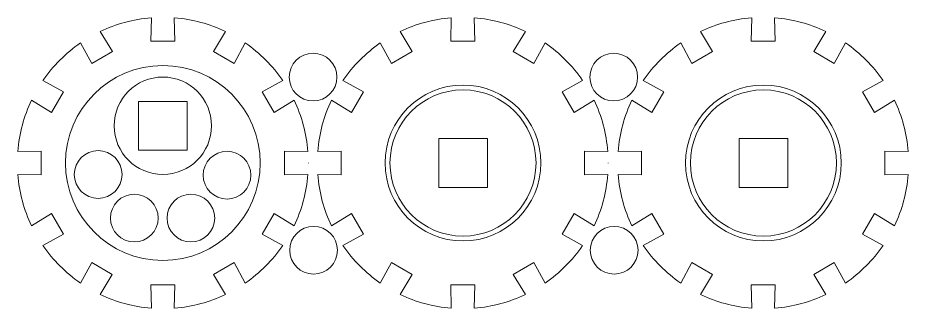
# Model space of a CAD drawing. Header units: centimetres. Extents: x -226 to -75, y 0 to 222.
# Drawn here: x -211.29 to -202.15, y 14.84 to 17.82 of the extents above; entities that cross this region are included whole.
import ezdxf

# ---------------------------------------------------------------- set-up
doc = ezdxf.new("R2010")
doc.units = ezdxf.units.CM
doc.header["$MEASUREMENT"] = 0
doc.layers.add('layer 1', color=7, linetype='Continuous')

msp = doc.modelspace()

# ---------------------------------------------------------------- linework, layer by layer
at = {"layer": 'layer 1', "color": 1, "lineweight": 9}
for points, knots in [([(-208.78344, 15.59633), (-208.78344, 15.59633), (-208.66092, 15.80856), (-208.66092, 15.80856), (-208.66092, 15.80856), (-208.66092, 15.80856), (-208.45504, 15.68396), (-208.45504, 15.68396), (-208.45504, 15.68396), (-208.37799, 15.84536), (-208.32938, 16.0227), (-208.31481, 16.20971), (-208.31481, 16.20971), (-208.31481, 16.20971), (-208.55477, 16.20487), (-208.55477, 16.20487), (-208.55477, 16.20487), (-208.55477, 16.20487), (-208.55477, 16.44988), (-208.55477, 16.44988), (-208.55477, 16.44988), (-208.55477, 16.44988), (-208.31481, 16.44494), (-208.31481, 16.44494), (-208.31481, 16.44494), (-208.32935, 16.63191), (-208.37796, 16.80936), (-208.455, 16.97072), (-208.455, 16.97072), (-208.455, 16.97072), (-208.66096, 16.84615), (-208.66096, 16.84615), (-208.66096, 16.84615), (-208.66096, 16.84615), (-208.78348, 17.05835), (-208.78348, 17.05835), (-208.78348, 17.05835), (-208.78348, 17.05835), (-208.5729, 17.1742), (-208.5729, 17.1742), (-208.5729, 17.1742), (-208.67662, 17.32473), (-208.80711, 17.45522), (-208.95764, 17.55894), (-208.95764, 17.55894), (-208.95764, 17.55894), (-209.0736, 17.34844), (-209.0736, 17.34844), (-209.0736, 17.34844), (-209.0736, 17.34844), (-209.28576, 17.47096), (-209.28576, 17.47096), (-209.28576, 17.47096), (-209.28576, 17.47096), (-209.16112, 17.67684), (-209.16112, 17.67684), (-209.16112, 17.67684), (-209.32249, 17.75392), (-209.49993, 17.80257), (-209.6869, 17.8171), (-209.6869, 17.8171), (-209.6869, 17.8171), (-209.68204, 17.57718), (-209.68204, 17.57718), (-209.68204, 17.57718), (-209.68204, 17.57718), (-209.92704, 17.57718), (-209.92704, 17.57718), (-209.92704, 17.57718), (-209.92704, 17.57718), (-209.92214, 17.8171), (-209.92214, 17.8171), (-209.92214, 17.8171), (-210.10914, 17.80257), (-210.28652, 17.75392), (-210.44788, 17.67691), (-210.44788, 17.67691), (-210.44788, 17.67691), (-210.32335, 17.47103), (-210.32335, 17.47103), (-210.32335, 17.47103), (-210.32335, 17.47103), (-210.53555, 17.34851), (-210.53555, 17.34851), (-210.53555, 17.34851), (-210.53555, 17.34851), (-210.6514, 17.55901), (-210.6514, 17.55901), (-210.6514, 17.55901), (-210.80193, 17.4553), (-210.93246, 17.32473), (-211.03614, 17.17427), (-211.03614, 17.17427), (-211.03614, 17.17427), (-210.82571, 17.05835), (-210.82571, 17.05835), (-210.82571, 17.05835), (-210.82571, 17.05835), (-210.94816, 16.84622), (-210.94816, 16.84622), (-210.94816, 16.84622), (-210.94816, 16.84622), (-211.15404, 16.97079), (-211.15404, 16.97079), (-211.15404, 16.97079), (-211.23115, 16.80943), (-211.27977, 16.63198), (-211.29434, 16.44501), (-211.29434, 16.44501), (-211.29434, 16.44501), (-211.05441, 16.44981), (-211.05441, 16.44981), (-211.05441, 16.44981), (-211.05441, 16.44981), (-211.05438, 16.20487), (-211.05438, 16.20487), (-211.05438, 16.20487), (-211.05438, 16.20487), (-211.29434, 16.20978), (-211.29434, 16.20978), (-211.29434, 16.20978), (-211.27977, 16.02277), (-211.23115, 15.84536), (-211.15407, 15.68396), (-211.15407, 15.68396), (-211.15407, 15.68396), (-210.94823, 15.80849), (-210.94823, 15.80849), (-210.94823, 15.80849), (-210.94823, 15.80849), (-210.82571, 15.59633), (-210.82571, 15.59633), (-210.82571, 15.59633), (-210.82571, 15.59633), (-211.03617, 15.48052), (-211.03617, 15.48052), (-211.03617, 15.48052), (-210.93246, 15.32995), (-210.80196, 15.19946), (-210.6514, 15.09578), (-210.6514, 15.09578), (-210.6514, 15.09578), (-210.53558, 15.30617), (-210.53558, 15.30617), (-210.53558, 15.30617), (-210.53558, 15.30617), (-210.32339, 15.18376), (-210.32339, 15.18376), (-210.32339, 15.18376), (-210.32339, 15.18376), (-210.44795, 14.97788), (-210.44795, 14.97788), (-210.44795, 14.97788), (-210.28656, 14.90076), (-210.10914, 14.85218), (-209.92214, 14.83758), (-209.92214, 14.83758), (-209.92214, 14.83758), (-209.92704, 15.07757), (-209.92704, 15.07757), (-209.92704, 15.07757), (-209.92704, 15.07757), (-209.68204, 15.07757), (-209.68204, 15.07757), (-209.68204, 15.07757), (-209.68204, 15.07757), (-209.68694, 14.83758), (-209.68694, 14.83758), (-209.68694, 14.83758), (-209.5, 14.85218), (-209.32256, 14.90076), (-209.1612, 14.97788), (-209.1612, 14.97788), (-209.1612, 14.97788), (-209.28573, 15.18376), (-209.28573, 15.18376), (-209.28573, 15.18376), (-209.28573, 15.18376), (-209.07357, 15.30624), (-209.07357, 15.30624), (-209.07357, 15.30624), (-209.07357, 15.30624), (-208.95771, 15.09578), (-208.95771, 15.09578), (-208.95771, 15.09578), (-208.80718, 15.19946), (-208.67669, 15.32995), (-208.57297, 15.48052), (-208.57297, 15.48052), (-208.57297, 15.48052), (-208.78344, 15.59633), (-208.78344, 15.59633)], [0, 0, 0, 0, 0.0204082, 0.0204082, 0.0204082, 0.0204082, 0.0408163, 0.0408163, 0.0408163, 0.0408163, 0.0612245, 0.0612245, 0.0612245, 0.0612245, 0.0816327, 0.0816327, 0.0816327, 0.0816327, 0.1020408, 0.1020408, 0.1020408, 0.1020408, 0.122449, 0.122449, 0.122449, 0.122449, 0.1428571, 0.1428571, 0.1428571, 0.1428571, 0.1632653, 0.1632653, 0.1632653, 0.1632653, 0.1836735, 0.1836735, 0.1836735, 0.1836735, 0.2040816, 0.2040816, 0.2040816, 0.2040816, 0.2244898, 0.2244898, 0.2244898, 0.2244898, 0.244898, 0.244898, 0.244898, 0.244898, 0.2653061, 0.2653061, 0.2653061, 0.2653061, 0.2857143, 0.2857143, 0.2857143, 0.2857143, 0.3061224, 0.3061224, 0.3061224, 0.3061224, 0.3265306, 0.3265306, 0.3265306, 0.3265306, 0.3469388, 0.3469388, 0.3469388, 0.3469388, 0.3673469, 0.3673469, 0.3673469, 0.3673469, 0.3877551, 0.3877551, 0.3877551, 0.3877551, 0.4081633, 0.4081633, 0.4081633, 0.4081633, 0.4285714, 0.4285714, 0.4285714, 0.4285714, 0.4489796, 0.4489796, 0.4489796, 0.4489796, 0.4693878, 0.4693878, 0.4693878, 0.4693878, 0.4897959, 0.4897959, 0.4897959, 0.4897959, 0.5102041, 0.5102041, 0.5102041, 0.5102041, 0.5306122, 0.5306122, 0.5306122, 0.5306122, 0.5510204, 0.5510204, 0.5510204, 0.5510204, 0.5714286, 0.5714286, 0.5714286, 0.5714286, 0.5918367, 0.5918367, 0.5918367, 0.5918367, 0.6122449, 0.6122449, 0.6122449, 0.6122449, 0.6326531, 0.6326531, 0.6326531, 0.6326531, 0.6530612, 0.6530612, 0.6530612, 0.6530612, 0.6734694, 0.6734694, 0.6734694, 0.6734694, 0.6938776, 0.6938776, 0.6938776, 0.6938776, 0.7142857, 0.7142857, 0.7142857, 0.7142857, 0.7346939, 0.7346939, 0.7346939, 0.7346939, 0.755102, 0.755102, 0.755102, 0.755102, 0.7755102, 0.7755102, 0.7755102, 0.7755102, 0.7959184, 0.7959184, 0.7959184, 0.7959184, 0.8163265, 0.8163265, 0.8163265, 0.8163265, 0.8367347, 0.8367347, 0.8367347, 0.8367347, 0.8571429, 0.8571429, 0.8571429, 0.8571429, 0.877551, 0.877551, 0.877551, 0.877551, 0.8979592, 0.8979592, 0.8979592, 0.8979592, 0.9183673, 0.9183673, 0.9183673, 0.9183673, 0.9387755, 0.9387755, 0.9387755, 0.9387755, 0.9591837, 0.9591837, 0.9591837, 0.9591837, 1, 1, 1, 1]), ([(-205.7027, 15.59633), (-205.7027, 15.59633), (-205.58018, 15.80856), (-205.58018, 15.80856), (-205.58018, 15.80856), (-205.58018, 15.80856), (-205.3743, 15.68396), (-205.3743, 15.68396), (-205.3743, 15.68396), (-205.29725, 15.84536), (-205.24864, 16.0227), (-205.23407, 16.20971), (-205.23407, 16.20971), (-205.23407, 16.20971), (-205.47403, 16.20487), (-205.47403, 16.20487), (-205.47403, 16.20487), (-205.47403, 16.20487), (-205.47403, 16.44988), (-205.47403, 16.44988), (-205.47403, 16.44988), (-205.47403, 16.44988), (-205.23407, 16.44494), (-205.23407, 16.44494), (-205.23407, 16.44494), (-205.2486, 16.63191), (-205.29722, 16.80936), (-205.37426, 16.97072), (-205.37426, 16.97072), (-205.37426, 16.97072), (-205.58022, 16.84615), (-205.58022, 16.84615), (-205.58022, 16.84615), (-205.58022, 16.84615), (-205.70273, 17.05835), (-205.70273, 17.05835), (-205.70273, 17.05835), (-205.70273, 17.05835), (-205.49216, 17.1742), (-205.49216, 17.1742), (-205.49216, 17.1742), (-205.59588, 17.32473), (-205.72637, 17.45522), (-205.8769, 17.55894), (-205.8769, 17.55894), (-205.8769, 17.55894), (-205.99286, 17.34844), (-205.99286, 17.34844), (-205.99286, 17.34844), (-205.99286, 17.34844), (-206.20502, 17.47096), (-206.20502, 17.47096), (-206.20502, 17.47096), (-206.20502, 17.47096), (-206.08038, 17.67684), (-206.08038, 17.67684), (-206.08038, 17.67684), (-206.24174, 17.75392), (-206.41919, 17.80257), (-206.60616, 17.8171), (-206.60616, 17.8171), (-206.60616, 17.8171), (-206.6013, 17.57718), (-206.6013, 17.57718), (-206.6013, 17.57718), (-206.6013, 17.57718), (-206.8463, 17.57718), (-206.8463, 17.57718), (-206.8463, 17.57718), (-206.8463, 17.57718), (-206.8414, 17.8171), (-206.8414, 17.8171), (-206.8414, 17.8171), (-207.0284, 17.80257), (-207.20578, 17.75392), (-207.36714, 17.67691), (-207.36714, 17.67691), (-207.36714, 17.67691), (-207.24261, 17.47103), (-207.24261, 17.47103), (-207.24261, 17.47103), (-207.24261, 17.47103), (-207.45481, 17.34851), (-207.45481, 17.34851), (-207.45481, 17.34851), (-207.45481, 17.34851), (-207.57066, 17.55901), (-207.57066, 17.55901), (-207.57066, 17.55901), (-207.72119, 17.4553), (-207.85172, 17.32473), (-207.9554, 17.17427), (-207.9554, 17.17427), (-207.9554, 17.17427), (-207.74497, 17.05835), (-207.74497, 17.05835), (-207.74497, 17.05835), (-207.74497, 17.05835), (-207.86741, 16.84622), (-207.86741, 16.84622), (-207.86741, 16.84622), (-207.86741, 16.84622), (-208.0733, 16.97079), (-208.0733, 16.97079), (-208.0733, 16.97079), (-208.15041, 16.80943), (-208.19903, 16.63198), (-208.2136, 16.44501), (-208.2136, 16.44501), (-208.2136, 16.44501), (-207.97367, 16.44981), (-207.97367, 16.44981), (-207.97367, 16.44981), (-207.97367, 16.44981), (-207.97364, 16.20487), (-207.97364, 16.20487), (-207.97364, 16.20487), (-207.97364, 16.20487), (-208.2136, 16.20978), (-208.2136, 16.20978), (-208.2136, 16.20978), (-208.19903, 16.02277), (-208.15041, 15.84536), (-208.07333, 15.68396), (-208.07333, 15.68396), (-208.07333, 15.68396), (-207.86749, 15.80849), (-207.86749, 15.80849), (-207.86749, 15.80849), (-207.86749, 15.80849), (-207.74497, 15.59633), (-207.74497, 15.59633), (-207.74497, 15.59633), (-207.74497, 15.59633), (-207.95543, 15.48052), (-207.95543, 15.48052), (-207.95543, 15.48052), (-207.85172, 15.32995), (-207.72122, 15.19946), (-207.57066, 15.09578), (-207.57066, 15.09578), (-207.57066, 15.09578), (-207.45484, 15.30617), (-207.45484, 15.30617), (-207.45484, 15.30617), (-207.45484, 15.30617), (-207.24265, 15.18376), (-207.24265, 15.18376), (-207.24265, 15.18376), (-207.24265, 15.18376), (-207.36721, 14.97788), (-207.36721, 14.97788), (-207.36721, 14.97788), (-207.20582, 14.90076), (-207.0284, 14.85218), (-206.8414, 14.83758), (-206.8414, 14.83758), (-206.8414, 14.83758), (-206.8463, 15.07757), (-206.8463, 15.07757), (-206.8463, 15.07757), (-206.8463, 15.07757), (-206.6013, 15.07757), (-206.6013, 15.07757), (-206.6013, 15.07757), (-206.6013, 15.07757), (-206.6062, 14.83758), (-206.6062, 14.83758), (-206.6062, 14.83758), (-206.41926, 14.85218), (-206.24181, 14.90076), (-206.08045, 14.97788), (-206.08045, 14.97788), (-206.08045, 14.97788), (-206.20498, 15.18376), (-206.20498, 15.18376), (-206.20498, 15.18376), (-206.20498, 15.18376), (-205.99282, 15.30624), (-205.99282, 15.30624), (-205.99282, 15.30624), (-205.99282, 15.30624), (-205.87697, 15.09578), (-205.87697, 15.09578), (-205.87697, 15.09578), (-205.72644, 15.19946), (-205.59595, 15.32995), (-205.49223, 15.48052), (-205.49223, 15.48052), (-205.49223, 15.48052), (-205.7027, 15.59633), (-205.7027, 15.59633)], [0, 0, 0, 0, 0.0204082, 0.0204082, 0.0204082, 0.0204082, 0.0408163, 0.0408163, 0.0408163, 0.0408163, 0.0612245, 0.0612245, 0.0612245, 0.0612245, 0.0816327, 0.0816327, 0.0816327, 0.0816327, 0.1020408, 0.1020408, 0.1020408, 0.1020408, 0.122449, 0.122449, 0.122449, 0.122449, 0.1428571, 0.1428571, 0.1428571, 0.1428571, 0.1632653, 0.1632653, 0.1632653, 0.1632653, 0.1836735, 0.1836735, 0.1836735, 0.1836735, 0.2040816, 0.2040816, 0.2040816, 0.2040816, 0.2244898, 0.2244898, 0.2244898, 0.2244898, 0.244898, 0.244898, 0.244898, 0.244898, 0.2653061, 0.2653061, 0.2653061, 0.2653061, 0.2857143, 0.2857143, 0.2857143, 0.2857143, 0.3061224, 0.3061224, 0.3061224, 0.3061224, 0.3265306, 0.3265306, 0.3265306, 0.3265306, 0.3469388, 0.3469388, 0.3469388, 0.3469388, 0.3673469, 0.3673469, 0.3673469, 0.3673469, 0.3877551, 0.3877551, 0.3877551, 0.3877551, 0.4081633, 0.4081633, 0.4081633, 0.4081633, 0.4285714, 0.4285714, 0.4285714, 0.4285714, 0.4489796, 0.4489796, 0.4489796, 0.4489796, 0.4693878, 0.4693878, 0.4693878, 0.4693878, 0.4897959, 0.4897959, 0.4897959, 0.4897959, 0.5102041, 0.5102041, 0.5102041, 0.5102041, 0.5306122, 0.5306122, 0.5306122, 0.5306122, 0.5510204, 0.5510204, 0.5510204, 0.5510204, 0.5714286, 0.5714286, 0.5714286, 0.5714286, 0.5918367, 0.5918367, 0.5918367, 0.5918367, 0.6122449, 0.6122449, 0.6122449, 0.6122449, 0.6326531, 0.6326531, 0.6326531, 0.6326531, 0.6530612, 0.6530612, 0.6530612, 0.6530612, 0.6734694, 0.6734694, 0.6734694, 0.6734694, 0.6938776, 0.6938776, 0.6938776, 0.6938776, 0.7142857, 0.7142857, 0.7142857, 0.7142857, 0.7346939, 0.7346939, 0.7346939, 0.7346939, 0.755102, 0.755102, 0.755102, 0.755102, 0.7755102, 0.7755102, 0.7755102, 0.7755102, 0.7959184, 0.7959184, 0.7959184, 0.7959184, 0.8163265, 0.8163265, 0.8163265, 0.8163265, 0.8367347, 0.8367347, 0.8367347, 0.8367347, 0.8571429, 0.8571429, 0.8571429, 0.8571429, 0.877551, 0.877551, 0.877551, 0.877551, 0.8979592, 0.8979592, 0.8979592, 0.8979592, 0.9183673, 0.9183673, 0.9183673, 0.9183673, 0.9387755, 0.9387755, 0.9387755, 0.9387755, 0.9591837, 0.9591837, 0.9591837, 0.9591837, 1, 1, 1, 1]), ([(-202.61699, 15.59633), (-202.61699, 15.59633), (-202.49447, 15.80856), (-202.49447, 15.80856), (-202.49447, 15.80856), (-202.49447, 15.80856), (-202.28859, 15.68396), (-202.28859, 15.68396), (-202.28859, 15.68396), (-202.21155, 15.84536), (-202.16293, 16.0227), (-202.14836, 16.20971), (-202.14836, 16.20971), (-202.14836, 16.20971), (-202.38832, 16.20487), (-202.38832, 16.20487), (-202.38832, 16.20487), (-202.38832, 16.20487), (-202.38832, 16.44988), (-202.38832, 16.44988), (-202.38832, 16.44988), (-202.38832, 16.44988), (-202.14836, 16.44494), (-202.14836, 16.44494), (-202.14836, 16.44494), (-202.1629, 16.63191), (-202.21151, 16.80936), (-202.28856, 16.97072), (-202.28856, 16.97072), (-202.28856, 16.97072), (-202.49451, 16.84615), (-202.49451, 16.84615), (-202.49451, 16.84615), (-202.49451, 16.84615), (-202.61703, 17.05835), (-202.61703, 17.05835), (-202.61703, 17.05835), (-202.61703, 17.05835), (-202.40646, 17.1742), (-202.40646, 17.1742), (-202.40646, 17.1742), (-202.51017, 17.32473), (-202.64067, 17.45522), (-202.7912, 17.55894), (-202.7912, 17.55894), (-202.7912, 17.55894), (-202.90715, 17.34844), (-202.90715, 17.34844), (-202.90715, 17.34844), (-202.90715, 17.34844), (-203.11931, 17.47096), (-203.11931, 17.47096), (-203.11931, 17.47096), (-203.11931, 17.47096), (-202.99468, 17.67684), (-202.99468, 17.67684), (-202.99468, 17.67684), (-203.15604, 17.75392), (-203.33349, 17.80257), (-203.52046, 17.8171), (-203.52046, 17.8171), (-203.52046, 17.8171), (-203.51559, 17.57718), (-203.51559, 17.57718), (-203.51559, 17.57718), (-203.51559, 17.57718), (-203.76059, 17.57718), (-203.76059, 17.57718), (-203.76059, 17.57718), (-203.76059, 17.57718), (-203.75569, 17.8171), (-203.75569, 17.8171), (-203.75569, 17.8171), (-203.9427, 17.80257), (-204.12007, 17.75392), (-204.28144, 17.67691), (-204.28144, 17.67691), (-204.28144, 17.67691), (-204.1569, 17.47103), (-204.1569, 17.47103), (-204.1569, 17.47103), (-204.1569, 17.47103), (-204.3691, 17.34851), (-204.3691, 17.34851), (-204.3691, 17.34851), (-204.3691, 17.34851), (-204.48495, 17.55901), (-204.48495, 17.55901), (-204.48495, 17.55901), (-204.63548, 17.4553), (-204.76601, 17.32473), (-204.86969, 17.17427), (-204.86969, 17.17427), (-204.86969, 17.17427), (-204.65926, 17.05835), (-204.65926, 17.05835), (-204.65926, 17.05835), (-204.65926, 17.05835), (-204.78171, 16.84622), (-204.78171, 16.84622), (-204.78171, 16.84622), (-204.78171, 16.84622), (-204.98759, 16.97079), (-204.98759, 16.97079), (-204.98759, 16.97079), (-205.06471, 16.80943), (-205.11332, 16.63198), (-205.12789, 16.44501), (-205.12789, 16.44501), (-205.12789, 16.44501), (-204.88797, 16.44981), (-204.88797, 16.44981), (-204.88797, 16.44981), (-204.88797, 16.44981), (-204.88793, 16.20487), (-204.88793, 16.20487), (-204.88793, 16.20487), (-204.88793, 16.20487), (-205.12789, 16.20978), (-205.12789, 16.20978), (-205.12789, 16.20978), (-205.11332, 16.02277), (-205.06471, 15.84536), (-204.98763, 15.68396), (-204.98763, 15.68396), (-204.98763, 15.68396), (-204.78178, 15.80849), (-204.78178, 15.80849), (-204.78178, 15.80849), (-204.78178, 15.80849), (-204.65926, 15.59633), (-204.65926, 15.59633), (-204.65926, 15.59633), (-204.65926, 15.59633), (-204.86973, 15.48052), (-204.86973, 15.48052), (-204.86973, 15.48052), (-204.76601, 15.32995), (-204.63552, 15.19946), (-204.48495, 15.09578), (-204.48495, 15.09578), (-204.48495, 15.09578), (-204.36914, 15.30617), (-204.36914, 15.30617), (-204.36914, 15.30617), (-204.36914, 15.30617), (-204.15694, 15.18376), (-204.15694, 15.18376), (-204.15694, 15.18376), (-204.15694, 15.18376), (-204.28151, 14.97788), (-204.28151, 14.97788), (-204.28151, 14.97788), (-204.12011, 14.90076), (-203.9427, 14.85218), (-203.75569, 14.83758), (-203.75569, 14.83758), (-203.75569, 14.83758), (-203.76059, 15.07757), (-203.76059, 15.07757), (-203.76059, 15.07757), (-203.76059, 15.07757), (-203.51559, 15.07757), (-203.51559, 15.07757), (-203.51559, 15.07757), (-203.51559, 15.07757), (-203.52049, 14.83758), (-203.52049, 14.83758), (-203.52049, 14.83758), (-203.33356, 14.85218), (-203.15611, 14.90076), (-202.99475, 14.97788), (-202.99475, 14.97788), (-202.99475, 14.97788), (-203.11928, 15.18376), (-203.11928, 15.18376), (-203.11928, 15.18376), (-203.11928, 15.18376), (-202.90712, 15.30624), (-202.90712, 15.30624), (-202.90712, 15.30624), (-202.90712, 15.30624), (-202.79127, 15.09578), (-202.79127, 15.09578), (-202.79127, 15.09578), (-202.64074, 15.19946), (-202.51024, 15.32995), (-202.40653, 15.48052), (-202.40653, 15.48052), (-202.40653, 15.48052), (-202.61699, 15.59633), (-202.61699, 15.59633)], [0, 0, 0, 0, 0.0204082, 0.0204082, 0.0204082, 0.0204082, 0.0408163, 0.0408163, 0.0408163, 0.0408163, 0.0612245, 0.0612245, 0.0612245, 0.0612245, 0.0816327, 0.0816327, 0.0816327, 0.0816327, 0.1020408, 0.1020408, 0.1020408, 0.1020408, 0.122449, 0.122449, 0.122449, 0.122449, 0.1428571, 0.1428571, 0.1428571, 0.1428571, 0.1632653, 0.1632653, 0.1632653, 0.1632653, 0.1836735, 0.1836735, 0.1836735, 0.1836735, 0.2040816, 0.2040816, 0.2040816, 0.2040816, 0.2244898, 0.2244898, 0.2244898, 0.2244898, 0.244898, 0.244898, 0.244898, 0.244898, 0.2653061, 0.2653061, 0.2653061, 0.2653061, 0.2857143, 0.2857143, 0.2857143, 0.2857143, 0.3061224, 0.3061224, 0.3061224, 0.3061224, 0.3265306, 0.3265306, 0.3265306, 0.3265306, 0.3469388, 0.3469388, 0.3469388, 0.3469388, 0.3673469, 0.3673469, 0.3673469, 0.3673469, 0.3877551, 0.3877551, 0.3877551, 0.3877551, 0.4081633, 0.4081633, 0.4081633, 0.4081633, 0.4285714, 0.4285714, 0.4285714, 0.4285714, 0.4489796, 0.4489796, 0.4489796, 0.4489796, 0.4693878, 0.4693878, 0.4693878, 0.4693878, 0.4897959, 0.4897959, 0.4897959, 0.4897959, 0.5102041, 0.5102041, 0.5102041, 0.5102041, 0.5306122, 0.5306122, 0.5306122, 0.5306122, 0.5510204, 0.5510204, 0.5510204, 0.5510204, 0.5714286, 0.5714286, 0.5714286, 0.5714286, 0.5918367, 0.5918367, 0.5918367, 0.5918367, 0.6122449, 0.6122449, 0.6122449, 0.6122449, 0.6326531, 0.6326531, 0.6326531, 0.6326531, 0.6530612, 0.6530612, 0.6530612, 0.6530612, 0.6734694, 0.6734694, 0.6734694, 0.6734694, 0.6938776, 0.6938776, 0.6938776, 0.6938776, 0.7142857, 0.7142857, 0.7142857, 0.7142857, 0.7346939, 0.7346939, 0.7346939, 0.7346939, 0.755102, 0.755102, 0.755102, 0.755102, 0.7755102, 0.7755102, 0.7755102, 0.7755102, 0.7959184, 0.7959184, 0.7959184, 0.7959184, 0.8163265, 0.8163265, 0.8163265, 0.8163265, 0.8367347, 0.8367347, 0.8367347, 0.8367347, 0.8571429, 0.8571429, 0.8571429, 0.8571429, 0.877551, 0.877551, 0.877551, 0.877551, 0.8979592, 0.8979592, 0.8979592, 0.8979592, 0.9183673, 0.9183673, 0.9183673, 0.9183673, 0.9387755, 0.9387755, 0.9387755, 0.9387755, 0.9591837, 0.9591837, 0.9591837, 0.9591837, 1, 1, 1, 1]), ([(-208.26109, 16.96404), (-208.39617, 16.96404), (-208.5061, 17.07393), (-208.5061, 17.20904), (-208.5061, 17.20904), (-208.5061, 17.34409), (-208.39617, 17.45408), (-208.26109, 17.45408), (-208.26109, 17.45408), (-208.12601, 17.45408), (-208.01612, 17.34409), (-208.01612, 17.20904), (-208.01612, 17.20904), (-208.01612, 17.07393), (-208.12601, 16.96404), (-208.26109, 16.96404)], [0, 0, 0, 0, 0.2, 0.2, 0.2, 0.2, 0.4, 0.4, 0.4, 0.4, 0.6, 0.6, 0.6, 0.6, 1, 1, 1, 1]), ([(-205.17315, 16.96404), (-205.30827, 16.96404), (-205.41816, 17.07393), (-205.41816, 17.20904), (-205.41816, 17.20904), (-205.41816, 17.34409), (-205.30827, 17.45408), (-205.17315, 17.45408), (-205.17315, 17.45408), (-205.03811, 17.45408), (-204.92818, 17.34409), (-204.92818, 17.20904), (-204.92818, 17.20904), (-204.92818, 17.07393), (-205.03811, 16.96404), (-205.17315, 16.96404)], [0, 0, 0, 0, 0.2, 0.2, 0.2, 0.2, 0.4, 0.4, 0.4, 0.4, 0.6, 0.6, 0.6, 0.6, 1, 1, 1, 1]), ([(-209.80457, 17.32736), (-210.35684, 17.32736), (-210.80459, 16.87965), (-210.80459, 16.32737), (-210.80459, 16.32737), (-210.80459, 15.77513), (-210.35684, 15.32742), (-209.80457, 15.32742), (-209.80457, 15.32742), (-209.25229, 15.32742), (-208.80455, 15.77513), (-208.80455, 16.32737), (-208.80455, 16.32737), (-208.80455, 16.87965), (-209.25229, 17.32736), (-209.80457, 17.32736)], [0, 0, 0, 0, 0.2, 0.2, 0.2, 0.2, 0.4, 0.4, 0.4, 0.4, 0.6, 0.6, 0.6, 0.6, 1, 1, 1, 1]), ([(-209.80453, 17.20947), (-209.52841, 17.20947), (-209.30454, 16.98559), (-209.30454, 16.70944), (-209.30454, 16.70944), (-209.30454, 16.43328), (-209.52841, 16.20941), (-209.80453, 16.20941), (-209.80453, 16.20941), (-210.08069, 16.20941), (-210.30456, 16.43328), (-210.30456, 16.70944), (-210.30456, 16.70944), (-210.30456, 16.98559), (-210.08069, 17.20947), (-209.80453, 17.20947)], [0, 0, 0, 0, 0.2, 0.2, 0.2, 0.2, 0.4, 0.4, 0.4, 0.4, 0.6, 0.6, 0.6, 0.6, 1, 1, 1, 1]), ([(-206.72131, 17.1274), (-206.27949, 17.1274), (-205.92128, 16.76919), (-205.92128, 16.32737), (-205.92128, 16.32737), (-205.92128, 15.88552), (-206.27949, 15.52738), (-206.72131, 15.52738), (-206.72131, 15.52738), (-207.16313, 15.52738), (-207.52134, 15.88552), (-207.52134, 16.32737), (-207.52134, 16.32737), (-207.52134, 16.76919), (-207.16313, 17.1274), (-206.72131, 17.1274)], [0, 0, 0, 0, 0.2, 0.2, 0.2, 0.2, 0.4, 0.4, 0.4, 0.4, 0.6, 0.6, 0.6, 0.6, 1, 1, 1, 1]), ([(-203.63561, 17.1274), (-203.19375, 17.1274), (-202.83558, 16.76919), (-202.83558, 16.32737), (-202.83558, 16.32737), (-202.83558, 15.88552), (-203.19375, 15.52738), (-203.63561, 15.52738), (-203.63561, 15.52738), (-204.07739, 15.52738), (-204.4356, 15.88552), (-204.4356, 16.32737), (-204.4356, 16.32737), (-204.4356, 16.76919), (-204.07739, 17.1274), (-203.63561, 17.1274)], [0, 0, 0, 0, 0.2, 0.2, 0.2, 0.2, 0.4, 0.4, 0.4, 0.4, 0.6, 0.6, 0.6, 0.6, 1, 1, 1, 1]), ([(-206.72131, 17.07738), (-207.13551, 17.07738), (-207.47132, 16.74161), (-207.47132, 16.32738), (-207.47132, 16.32738), (-207.47132, 15.91314), (-207.13551, 15.57737), (-206.72131, 15.57737), (-206.72131, 15.57737), (-206.30708, 15.57737), (-205.9713, 15.91314), (-205.9713, 16.32738), (-205.9713, 16.32738), (-205.9713, 16.74161), (-206.30708, 17.07738), (-206.72131, 17.07738)], [0, 0, 0, 0, 0.2, 0.2, 0.2, 0.2, 0.4, 0.4, 0.4, 0.4, 0.6, 0.6, 0.6, 0.6, 1, 1, 1, 1]), ([(-203.63561, 17.07738), (-204.04977, 17.07738), (-204.38561, 16.74161), (-204.38561, 16.32738), (-204.38561, 16.32738), (-204.38561, 15.91314), (-204.04977, 15.57737), (-203.63561, 15.57737), (-203.63561, 15.57737), (-203.22137, 15.57737), (-202.8856, 15.91314), (-202.8856, 16.32738), (-202.8856, 16.32738), (-202.8856, 16.74161), (-203.22137, 17.07738), (-203.63561, 17.07738)], [0, 0, 0, 0, 0.2, 0.2, 0.2, 0.2, 0.4, 0.4, 0.4, 0.4, 0.6, 0.6, 0.6, 0.6, 1, 1, 1, 1]), ([(-210.46871, 15.96448), (-210.60379, 15.96448), (-210.71372, 16.07437), (-210.71372, 16.20941), (-210.71372, 16.20941), (-210.71372, 16.34452), (-210.60379, 16.45445), (-210.46871, 16.45445), (-210.46871, 16.45445), (-210.33363, 16.45445), (-210.22374, 16.34452), (-210.22374, 16.20941), (-210.22374, 16.20941), (-210.22374, 16.07437), (-210.33363, 15.96448), (-210.46871, 15.96448)], [0, 0, 0, 0, 0.2, 0.2, 0.2, 0.2, 0.4, 0.4, 0.4, 0.4, 0.6, 0.6, 0.6, 0.6, 1, 1, 1, 1]), ([(-209.14538, 15.95738), (-209.28046, 15.95738), (-209.39038, 16.06727), (-209.39038, 16.20238), (-209.39038, 16.20238), (-209.39038, 16.33743), (-209.28046, 16.44735), (-209.14538, 16.44735), (-209.14538, 16.44735), (-209.0103, 16.44735), (-208.90041, 16.33743), (-208.90041, 16.20238), (-208.90041, 16.20238), (-208.90041, 16.06727), (-209.0103, 15.95738), (-209.14538, 15.95738)], [0, 0, 0, 0, 0.2, 0.2, 0.2, 0.2, 0.4, 0.4, 0.4, 0.4, 0.6, 0.6, 0.6, 0.6, 1, 1, 1, 1]), ([(-208.30977, 16.3267), (-208.30977, 16.3267), (-208.30977, 16.3274), (-208.30977, 16.3274), (-208.30977, 16.3274), (-208.30977, 16.3274), (-208.30977, 16.32807), (-208.30977, 16.32807), (-208.30977, 16.32807), (-208.30977, 16.32807), (-208.30977, 16.3267), (-208.30977, 16.3267)], [0, 0, 0, 0, 0.25, 0.25, 0.25, 0.25, 0.5, 0.5, 0.5, 0.5, 1, 1, 1, 1]), ([(-205.22903, 16.3267), (-205.22903, 16.3267), (-205.22903, 16.3274), (-205.22903, 16.3274), (-205.22903, 16.3274), (-205.22903, 16.3274), (-205.22903, 16.32807), (-205.22903, 16.32807), (-205.22903, 16.32807), (-205.22903, 16.32807), (-205.22903, 16.3267), (-205.22903, 16.3267)], [0, 0, 0, 0, 0.25, 0.25, 0.25, 0.25, 0.5, 0.5, 0.5, 0.5, 1, 1, 1, 1]), ([(-210.09757, 15.51737), (-210.23269, 15.51737), (-210.34258, 15.62726), (-210.34258, 15.76231), (-210.34258, 15.76231), (-210.34258, 15.89742), (-210.23269, 16.00735), (-210.09757, 16.00735), (-210.09757, 16.00735), (-209.96253, 16.00735), (-209.8526, 15.89742), (-209.8526, 15.76231), (-209.8526, 15.76231), (-209.8526, 15.62726), (-209.96253, 15.51737), (-210.09757, 15.51737)], [0, 0, 0, 0, 0.2, 0.2, 0.2, 0.2, 0.4, 0.4, 0.4, 0.4, 0.6, 0.6, 0.6, 0.6, 1, 1, 1, 1]), ([(-209.51652, 15.51737), (-209.65164, 15.51737), (-209.76153, 15.62726), (-209.76153, 15.76231), (-209.76153, 15.76231), (-209.76153, 15.89742), (-209.65164, 16.00735), (-209.51652, 16.00735), (-209.51652, 16.00735), (-209.38148, 16.00735), (-209.27155, 15.89742), (-209.27155, 15.76231), (-209.27155, 15.76231), (-209.27155, 15.62726), (-209.38148, 15.51737), (-209.51652, 15.51737)], [0, 0, 0, 0, 0.2, 0.2, 0.2, 0.2, 0.4, 0.4, 0.4, 0.4, 0.6, 0.6, 0.6, 0.6, 1, 1, 1, 1]), ([(-208.25637, 15.1872), (-208.39149, 15.1872), (-208.50138, 15.29709), (-208.50138, 15.4322), (-208.50138, 15.4322), (-208.50138, 15.56731), (-208.39149, 15.67724), (-208.25637, 15.67724), (-208.25637, 15.67724), (-208.12129, 15.67724), (-208.01137, 15.56731), (-208.01137, 15.4322), (-208.01137, 15.4322), (-208.01137, 15.29709), (-208.12129, 15.1872), (-208.25637, 15.1872)], [0, 0, 0, 0, 0.2, 0.2, 0.2, 0.2, 0.4, 0.4, 0.4, 0.4, 0.6, 0.6, 0.6, 0.6, 1, 1, 1, 1]), ([(-205.16847, 15.1872), (-205.30355, 15.1872), (-205.41347, 15.29709), (-205.41347, 15.4322), (-205.41347, 15.4322), (-205.41347, 15.56731), (-205.30355, 15.67724), (-205.16847, 15.67724), (-205.16847, 15.67724), (-205.03335, 15.67724), (-204.92346, 15.56731), (-204.92346, 15.4322), (-204.92346, 15.4322), (-204.92346, 15.29709), (-205.03335, 15.1872), (-205.16847, 15.1872)], [0, 0, 0, 0, 0.2, 0.2, 0.2, 0.2, 0.4, 0.4, 0.4, 0.4, 0.6, 0.6, 0.6, 0.6, 1, 1, 1, 1])]:
    msp.add_open_spline(points, degree=3, knots=knots, dxfattribs=at)
for points in [[(-209.55456, 16.95942), (-209.55456, 16.95942), (-210.05455, 16.95942), (-210.05455, 16.95942)], [(-210.05454, 16.95942), (-210.05454, 16.95942), (-210.05454, 16.45946), (-210.05454, 16.45946)], [(-209.55456, 16.45947), (-209.55456, 16.45947), (-209.55456, 16.95942), (-209.55456, 16.95942)], [(-206.97128, 16.07741), (-206.97128, 16.07741), (-206.97128, 16.57737), (-206.97128, 16.57737)], [(-206.97128, 16.57736), (-206.97128, 16.57736), (-206.47129, 16.57736), (-206.47129, 16.57736)], [(-206.4713, 16.57736), (-206.4713, 16.57736), (-206.4713, 16.0774), (-206.4713, 16.0774)], [(-203.88558, 16.07741), (-203.88558, 16.07741), (-203.88558, 16.57737), (-203.88558, 16.57737)], [(-203.88558, 16.57736), (-203.88558, 16.57736), (-203.38556, 16.57736), (-203.38556, 16.57736)], [(-203.38556, 16.57736), (-203.38556, 16.57736), (-203.38556, 16.0774), (-203.38556, 16.0774)], [(-210.05454, 16.45947), (-210.05454, 16.45947), (-209.55455, 16.45947), (-209.55455, 16.45947)], [(-206.4713, 16.07741), (-206.4713, 16.07741), (-206.97129, 16.07741), (-206.97129, 16.07741)], [(-203.38556, 16.07741), (-203.38556, 16.07741), (-203.88559, 16.07741), (-203.88559, 16.07741)]]:
    msp.add_open_spline(points, degree=3, dxfattribs=at)

doc.saveas('drawing.dxf')
